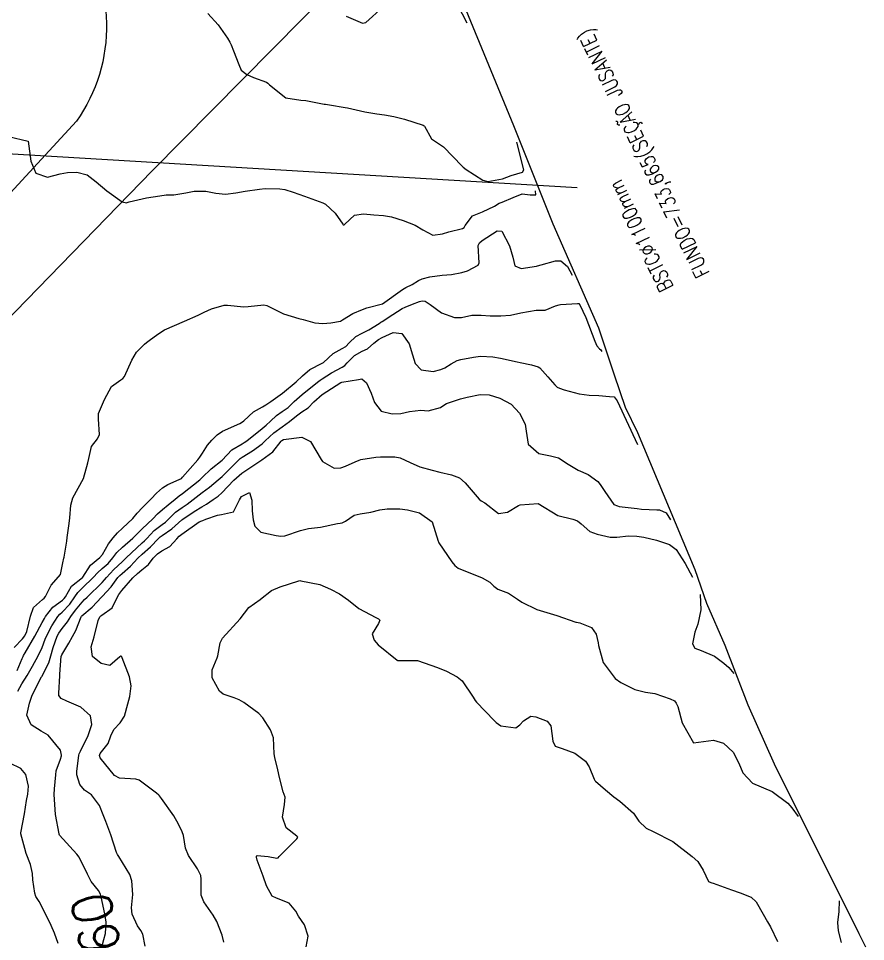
# Model space of a CAD drawing. Header units: metres. Extents: x 298520 to 308411, y 7433745 to 7450750.
# Drawn here: x 302960.9 to 303046.6, y 7441090.7 to 7441184 of the extents above; entities that cross this region are included whole.
import ezdxf
from ezdxf.enums import TextEntityAlignment as Align

# ---------------------------------------------------------------- set-up
doc = ezdxf.new("R2010")
doc.units = ezdxf.units.M
doc.header["$LTSCALE"] = 10
doc.linetypes.add('CONTINUO', pattern=[0])
for name, color, linetype in [('Area', 45, 'Continuous'), ('Cotas', 45, 'Continuous'), ('Curvas de Nivel 1m', 11, 'Continuous'), ('Curvas de Nivel 5m', 15, 'Continuous'), ('TEXTO', 45, 'Continuous'), ('Vias Primárias', 230, 'Continuous')]:
    doc.layers.add(name, color=color, linetype=linetype)
doc.styles.add('ROMANS', font='romans', dxfattribs={"height": 0.2})
doc.styles.add('Style-STANDARD', font='STANDARD.shx')

msp = doc.modelspace()

# ---------------------------------------------------------------- linework, layer by layer
at = {"layer": 'Area'}
msp.add_polyline3d([(302986.04, 7441235.445, 750.539), (302987.919, 7441231.175, 750.729), (302989.247, 7441226.817, 751.048), (302990.192, 7441224.073, 751.229), (302994.007, 7441216.332, 751.469), (302997.256, 7441207.383, 751.729), (303000.82, 7441199.3, 752.299), (303003.285, 7441191.833, 752.899), (303003.416, 7441191.539, 752.989), (303005.461, 7441186.184, 754.269), (303006.157, 7441184.907, 754.439), (303010.987, 7441173.199, 754.379), (303014.949, 7441163.274, 757.179), (303019.556, 7441152.737, 760.979), (303021.151, 7441147.985, 761.158), (303022.28, 7441144.721, 760.099), (303023.511, 7441142.163, 760.129), (303029.307, 7441128.308, 762.419), (303030.499, 7441124.902, 762.729), (303032.346, 7441120.654, 762.819), (303034.657, 7441114.648, 761.999), (303037.348, 7441108.663, 762.369), (303045.885, 7441091.51, 762.519), (303046.575, 7441090.162, 762.289)], dxfattribs=at)
at = {"layer": 'Curvas de Nivel 1m', "flags": 128}
for points, elevation in [([(302994.063, 7441184.24), (302995.712, 7441183.548), (302996.057, 7441183.598), (302997.747, 7441185.175)], 754), ([(303005.309, 7441185.4), (303006.253, 7441183.59)], 754), ([(302959.917, 7441172.079), (302961.913, 7441171.61), (302962.172, 7441169.606), (302962.66, 7441168.388), (302963.867, 7441167.981), (302965.12, 7441168.318), (302965.872, 7441168.437), (302966.807, 7441168.481), (302967.87, 7441168.197), (302968.765, 7441167.521), (302969.854, 7441166.582), (302971.403, 7441165.494), (302971.841, 7441165.392), (302971.92, 7441165.41), (302972.103, 7441165.486), (302973.847, 7441165.886), (302975.212, 7441166.084), (302975.85, 7441166.197), (302976.626, 7441166.204), (302977.853, 7441166.376), (302978.69, 7441166.566), (302979.855, 7441166.549), (302980.868, 7441166.364), (302981.852, 7441166.273), (302982.899, 7441166.4), (302983.855, 7441166.577), (302985.307, 7441166.775), (302985.858, 7441166.814), (302987.363, 7441166.802), (302987.857, 7441166.714), (302988.687, 7441166.449), (302989.851, 7441166.057), (302991.71, 7441165.376), (302991.834, 7441165.33), (302991.972, 7441165.248), (302992.939, 7441164.349), (302993.71, 7441163.222), (302993.762, 7441163.17), (302993.812, 7441163.162), (302993.862, 7441163.17), (302993.925, 7441163.219), (302994.897, 7441164.135), (302995.824, 7441164.271), (302996.839, 7441164.173), (302997.822, 7441164.114), (302998.628, 7441163.975), (302999.817, 7441163.596), (303001.03, 7441163.138), (303001.808, 7441162.667), (303002.806, 7441162.118), (303003.804, 7441162.235), (303004.442, 7441162.458), (303005.81, 7441162.78), (303005.987, 7441162.902), (303006.096, 7441163.077), (303006.84, 7441164.052), (303007.827, 7441164.477), (303009.065, 7441165.042), (303009.538, 7441165.333), (303009.839, 7441165.453), (303010.947, 7441165.918), (303011.852, 7441166.276), (303012.662, 7441166.187), (303013.249, 7441166.186), (303013.203, 7441166.61)], 756), ([(302960.497, 7441120.422), (302961.31, 7441121.297), (302961.556, 7441121.606), (302961.751, 7441122.037), (302962.124, 7441123.598), (302962.451, 7441124.489), (302963.358, 7441125.283), (302963.525, 7441125.414), (302963.654, 7441125.577), (302964.209, 7441126.737), (302964.974, 7441127.564), (302965.153, 7441127.795), (302965.404, 7441128.979), (302965.514, 7441129.456), (302965.539, 7441129.559), (302965.797, 7441131.188), (302965.847, 7441131.556), (302966.031, 7441132.97), (302966.112, 7441133.553), (302966.222, 7441134.802), (302966.409, 7441135.546), (302967.503, 7441137.53), (302967.941, 7441139.104), (302968.029, 7441139.525), (302968.309, 7441140.755), (302968.915, 7441141.516), (302969.119, 7441141.953), (302969.022, 7441143.516), (302969.014, 7441144.083), (302969.603, 7441145.51), (302970.31, 7441146.81), (302971.269, 7441147.494), (302971.486, 7441147.629), (302971.626, 7441147.83), (302972.365, 7441149.479), (302972.836, 7441150.291), (302973.668, 7441151.104), (302973.867, 7441151.261), (302974.132, 7441151.455), (302975.012, 7441152.114), (302975.684, 7441152.537), (302977.693, 7441153.41), (302979.086, 7441154.012), (302979.707, 7441154.315), (302980.445, 7441154.65), (302981.718, 7441155.027), (302982.05, 7441155.033), (302983.716, 7441154.852), (302984.161, 7441154.89), (302985.719, 7441155.07), (302986.038, 7441154.997), (302987.706, 7441154.169), (302989.281, 7441153.694), (302989.698, 7441153.578), (302990.882, 7441153.258), (302991.692, 7441153.181), (302992.493, 7441153.238), (302993.49, 7441153.43), (302993.698, 7441153.551), (302994.723, 7441154.194), (302995.714, 7441154.594), (302996.158, 7441154.754), (302997.723, 7441155.165), (302999.738, 7441156.622), (303000.079, 7441156.808), (303000.728, 7441157.14), (303001.353, 7441157.528), (303001.749, 7441157.689), (303002.523, 7441157.89), (303003.753, 7441158.067), (303004.697, 7441158.147), (303005.755, 7441158.325), (303006.317, 7441158.515), (303007.393, 7441159.064), (303007.499, 7441159.33), (303007.417, 7441161.064), (303007.524, 7441161.334), (303007.798, 7441161.59), (303009.33, 7441162.559), (303009.808, 7441162.523), (303010.574, 7441161.022), (303010.893, 7441159.902), (303011.117, 7441159.016), (303011.76, 7441158.752), (303013.301, 7441158.987), (303013.654, 7441159.093), (303013.765, 7441159.124), (303015.222, 7441159.515), (303015.771, 7441159.521), (303016.435, 7441158.948), (303016.913, 7441158.07)], 757), ([(302960.797, 7441118.088), (302961.289, 7441119.318), (302961.381, 7441119.519), (302961.427, 7441119.608), (302961.592, 7441119.902), (302962.585, 7441121.591), (302963.327, 7441122.973), (302963.537, 7441123.372), (302963.661, 7441123.577), (302964.407, 7441124.51), (302965.358, 7441125.205), (302965.546, 7441125.372), (302965.659, 7441125.557), (302966.284, 7441126.641), (302967.383, 7441127.512), (302967.409, 7441127.54), (302968.185, 7441128.745), (302969.145, 7441129.514), (302969.416, 7441129.821), (302970.017, 7441130.914), (302970.48, 7441131.5), (302970.928, 7441132.005), (302971.443, 7441132.485), (302972.469, 7441133.475), (302972.925, 7441134.004), (302973.47, 7441134.566), (302973.911, 7441135.021), (302974.319, 7441135.452), (302974.886, 7441136.048), (302975.494, 7441136.563), (302976.028, 7441136.905), (302977.174, 7441137.423), (302977.398, 7441137.527), (302977.505, 7441137.639), (302979.052, 7441139.397), (302979.264, 7441139.657), (302979.533, 7441140.088), (302980.048, 7441140.882), (302980.476, 7441141.381), (302981.016, 7441141.918), (302981.562, 7441142.297), (302983.301, 7441143.074), (302983.572, 7441143.239), (302983.69, 7441143.339), (302984.671, 7441144.244), (302985.595, 7441144.763), (302985.939, 7441144.975), (302986.445, 7441145.312), (302987.611, 7441146.124), (302988.999, 7441147.279), (302989.629, 7441147.892), (302990.38, 7441148.518), (302991.642, 7441149.162), (302991.774, 7441149.248), (302992.756, 7441150.134), (302993.664, 7441150.642), (302994.015, 7441150.869), (302994.358, 7441151.213), (302995.025, 7441151.861), (302995.683, 7441152.204), (302996.353, 7441152.526), (302997.38, 7441153.183), (302997.566, 7441153.311), (302997.696, 7441153.395), (302998.781, 7441154.09), (302999.716, 7441154.702), (303000.018, 7441154.848), (303000.767, 7441155.14), (303001.455, 7441155.404), (303001.726, 7441155.482), (303002.055, 7441155.454), (303002.536, 7441155.118), (303003.71, 7441154.268), (303005.016, 7441153.774), (303005.704, 7441153.795), (303006.756, 7441154.021), (303007.702, 7441154.016), (303008.621, 7441153.965), (303009.702, 7441153.954), (303010.688, 7441154.035), (303011.705, 7441154.254), (303013.254, 7441154.532), (303013.708, 7441154.515), (303014.163, 7441154.521), (303015.225, 7441154.965), (303015.603, 7441155.073), (303015.715, 7441155.092), (303017.444, 7441155.216), (303017.584, 7441155.205), (303017.672, 7441155.07), (303018.277, 7441153.779), (303019.2, 7441151.394), (303019.414, 7441150.914), (303019.669, 7441150.617), (303019.8, 7441150.51), (303019.893, 7441150.35)], 758), ([(302960.858, 7441116.003), (302961.254, 7441116.742), (302961.804, 7441117.602), (302962.345, 7441118.526), (302962.919, 7441119.586), (302963.301, 7441120.419), (302963.614, 7441121.273), (302963.735, 7441121.576), (302964.285, 7441122.608), (302964.905, 7441123.564), (302965.104, 7441123.795), (302965.34, 7441124.012), (302966.103, 7441124.801), (302966.627, 7441125.547), (302966.925, 7441125.987), (302967.372, 7441126.413), (302968.498, 7441127.523), (302968.919, 7441127.988), (302969.396, 7441128.409), (302969.979, 7441128.93), (302970.46, 7441129.5), (302970.873, 7441130.041), (302971.424, 7441130.556), (302972.496, 7441131.474), (302973.442, 7441132.41), (302973.976, 7441132.926), (302974.509, 7441133.449), (302974.972, 7441133.933), (302975.467, 7441134.372), (302976.055, 7441134.853), (302976.762, 7441135.427), (302977.161, 7441135.749), (302977.489, 7441135.993), (302979.26, 7441137.394), (302979.505, 7441137.619), (302980.417, 7441138.478), (302981.523, 7441139.37), (302982.483, 7441140.411), (302983.548, 7441141.028), (302983.749, 7441141.139), (302984.009, 7441141.335), (302985.565, 7441142.571), (302985.979, 7441142.906), (302986.417, 7441143.312), (302987.007, 7441143.881), (302987.588, 7441144.274), (302988.182, 7441144.703), (302988.805, 7441145.282), (302989.61, 7441145.996), (302991.152, 7441147.255), (302991.413, 7441147.464), (302991.626, 7441147.605), (302992.588, 7441148.191), (302993.639, 7441148.78), (302993.914, 7441148.944), (302994.171, 7441149.215), (302994.905, 7441149.957), (302995.661, 7441150.401), (302996.221, 7441150.638), (302996.84, 7441151.188), (302997.309, 7441151.551), (302997.679, 7441151.765), (302998.796, 7441152.275), (302999.683, 7441152.158), (303000.423, 7441151.143), (303000.774, 7441150.021), (303001.019, 7441149.136), (303001.637, 7441148.499), (303002.846, 7441148.323), (303003.637, 7441148.54), (303004.024, 7441148.712), (303004.677, 7441149.09), (303005.285, 7441149.447), (303005.65, 7441149.554), (303006.929, 7441149.792), (303007.655, 7441149.893), (303008.891, 7441149.805), (303009.652, 7441149.667), (303011.36, 7441149.3), (303011.646, 7441149.235), (303012.783, 7441148.993), (303013.469, 7441148.81), (303013.64, 7441148.699), (303014.458, 7441147.804), (303015.162, 7441146.967), (303015.398, 7441146.741), (303015.62, 7441146.637), (303016.084, 7441146.49), (303017.614, 7441146.066), (303018.641, 7441145.953), (303019.613, 7441145.901), (303020.689, 7441145.817), (303021.165, 7441145.772), (303021.443, 7441145.361), (303023.513, 7441140.96)], 759), ([(302973.729, 7441090.246), (302973.492, 7441091.462), (302973.301, 7441091.809), (302972.961, 7441092.285), (302972.43, 7441093.475), (302972.36, 7441094.098), (302972.478, 7441095.468), (302972.383, 7441096.836), (302972.167, 7441097.473), (302971.05, 7441099.317), (302970.932, 7441099.491), (302970.832, 7441099.716), (302970.251, 7441101.498), (302969.749, 7441102.841), (302969.495, 7441103.506), (302969.107, 7441104.465), (302968.288, 7441105.523), (302967.604, 7441106.009), (302967.133, 7441106.578), (302966.81, 7441107.543), (302966.802, 7441107.889), (302967.014, 7441109.542), (302967.042, 7441109.673), (302967.177, 7441109.951), (302967.952, 7441111.529), (302968.342, 7441112.66), (302968.187, 7441113.525), (302967.226, 7441114.406), (302965.798, 7441114.991), (302965.239, 7441115.267), (302965.009, 7441115.562), (302964.997, 7441115.811), (302965.083, 7441117.562), (302965.096, 7441117.731), (302965.244, 7441119.56), (302965.253, 7441119.6), (302965.294, 7441119.696), (302966.002, 7441120.857), (302966.395, 7441121.549), (302966.712, 7441122.153), (302967.255, 7441123.541), (302967.285, 7441123.589), (302967.334, 7441123.641), (302968.366, 7441124.506), (302969.298, 7441125.511), (302969.364, 7441125.578), (302970.302, 7441126.572), (302970.97, 7441127.494), (302971.156, 7441127.722), (302971.389, 7441127.926), (302972.235, 7441128.643), (302972.983, 7441129.466), (302973.417, 7441129.881), (302974.283, 7441130.593), (302975.089, 7441131.443), (302975.254, 7441131.622), (302975.436, 7441131.756), (302976.432, 7441132.441), (302977.452, 7441133.351), (302977.541, 7441133.419), (302978.7, 7441134.166), (302979.472, 7441134.661), (302979.93, 7441134.932), (302980.615, 7441135.379), (302981.122, 7441135.738), (302981.49, 7441136.056), (302982.707, 7441137.352), (302983.51, 7441138.062), (302985.41, 7441139.321), (302985.478, 7441139.366), (302985.524, 7441139.392), (302986.647, 7441140.199), (302987.481, 7441141.301), (302987.515, 7441141.338), (302987.554, 7441141.369), (302987.727, 7441141.47), (302989.557, 7441141.692), (302990.433, 7441141.261), (302991.526, 7441139.451), (302991.657, 7441139.248), (302992.834, 7441138.548), (302993.517, 7441138.594), (302993.972, 7441138.762), (302994.961, 7441139.206), (302995.354, 7441139.373), (302995.526, 7441139.418), (302997.043, 7441139.672), (302997.531, 7441139.71), (302998.979, 7441139.711), (302999.53, 7441139.614), (303000.543, 7441139.14), (303001.519, 7441138.702), (303002.747, 7441138.343), (303003.514, 7441138.167), (303004.699, 7441137.9), (303005.508, 7441137.587), (303006.088, 7441137.074), (303007.487, 7441135.438), (303007.696, 7441135.268), (303008.076, 7441135.051), (303009.467, 7441133.992), (303010.379, 7441134.112), (303011.48, 7441134.801), (303011.634, 7441134.855), (303013.483, 7441134.99), (303015.465, 7441133.78), (303016.987, 7441133.418), (303017.457, 7441133.243), (303017.806, 7441132.935), (303018.693, 7441132.169), (303019.443, 7441131.879), (303020.739, 7441131.598), (303021.44, 7441131.575), (303022.605, 7441131.714), (303023.441, 7441131.688), (303024.169, 7441131.588), (303025.437, 7441131.292), (303026.757, 7441130.827), (303027.426, 7441130.339), (303028.345, 7441128.935), (303029.093, 7441127.55)], 761), ([(302981.676, 7441090.633), (302981.521, 7441091.364), (302980.967, 7441092.731), (302980.595, 7441093.374), (302979.666, 7441094.71), (302979.375, 7441095.386), (302979.383, 7441097.022), (302979.368, 7441097.387), (302979.033, 7441098.058), (302978.1, 7441099.404), (302977.807, 7441100.156), (302977.597, 7441101.412), (302977.456, 7441101.794), (302977.084, 7441102.56), (302976.611, 7441103.425), (302975.394, 7441105.162), (302975.184, 7441105.439), (302975.124, 7441105.503), (302974.874, 7441105.694), (302973.138, 7441107.006), (302972.785, 7441107.111), (302971.14, 7441107.235), (302970.627, 7441107.495), (302969.169, 7441109.267), (302969.112, 7441109.511), (302969.175, 7441109.698), (302969.976, 7441110.711), (302970.258, 7441111.499), (302970.568, 7441112.128), (302971.206, 7441112.826), (302971.624, 7441113.484), (302971.975, 7441114.736), (302972.164, 7441115.476), (302972.325, 7441116.545), (302972.147, 7441117.477), (302971.408, 7441119.371), (302971.365, 7441119.489), (302971.336, 7441119.532), (302971.294, 7441119.554), (302971.228, 7441119.556), (302971.176, 7441119.491), (302970.157, 7441118.624), (302969.282, 7441118.811), (302968.391, 7441119.524), (302968.267, 7441120.49), (302968.566, 7441121.521), (302968.968, 7441123.154), (302969.136, 7441123.513), (302969.229, 7441123.617), (302969.336, 7441123.693), (302970.404, 7441124.443), (302970.911, 7441125.495), (302971.069, 7441125.79), (302971.37, 7441126.182), (302972.498, 7441127.473), (302972.944, 7441127.912), (302973.395, 7441128.296), (302974.052, 7441128.805), (302974.551, 7441129.449), (302974.962, 7441129.9), (302975.421, 7441130.202), (302976.225, 7441130.632), (302976.917, 7441131.425), (302977.175, 7441131.683), (302977.437, 7441131.878), (302979.186, 7441133.13), (302979.452, 7441133.25), (302979.574, 7441133.266), (302979.873, 7441133.386), (302981.038, 7441133.795), (302981.461, 7441133.884), (302982.66, 7441134.157), (302983.279, 7441135.343), (302983.486, 7441135.683), (302984.265, 7441136.107), (302984.512, 7441135.33), (302984.55, 7441134.246), (302984.645, 7441133.328), (302984.807, 7441132.687), (302985.44, 7441132.072), (302986.985, 7441131.757), (302987.437, 7441131.677), (302987.857, 7441131.714), (302989.443, 7441132.255), (302990.257, 7441132.45), (302991.446, 7441132.601), (302993.183, 7441132.957), (302993.451, 7441133.002), (302993.638, 7441133.031), (302993.973, 7441133.215), (302994.857, 7441133.811), (302995.464, 7441133.931), (302996.549, 7441134.107), (302997.47, 7441134.344), (302998.19, 7441134.452), (302999.472, 7441134.442), (303000.252, 7441134.362), (303001.467, 7441134.042), (303002.75, 7441133.117), (303003.35, 7441131.194), (303003.379, 7441131.111), (303003.432, 7441131.019), (303004.741, 7441129.09), (303005.039, 7441128.725), (303005.397, 7441128.465), (303006.446, 7441128.016), (303007.389, 7441127.644), (303007.807, 7441127.473), (303008.583, 7441127.042), (303008.971, 7441126.628), (303009.376, 7441126.318), (303010.467, 7441125.924), (303011.366, 7441125.314), (303011.834, 7441125.005), (303013.352, 7441124.285), (303014.355, 7441123.967), (303015.344, 7441123.679), (303017.269, 7441123.005), (303017.334, 7441122.987), (303017.677, 7441122.935), (303018.87, 7441122.459), (303019.322, 7441121.787), (303019.547, 7441120.908), (303019.581, 7441120.635), (303020.036, 7441118.902), (303021.267, 7441117.306), (303021.843, 7441116.884), (303023.256, 7441116.168), (303024.321, 7441115.921), (303025.252, 7441115.771), (303026.834, 7441115.238), (303027.245, 7441115.026), (303027.436, 7441114.818), (303027.599, 7441114.455), (303028.015, 7441112.812), (303029.193, 7441110.8), (303031.196, 7441111.053), (303032.2, 7441110.76), (303033.18, 7441109.859), (303033.748, 7441108.741), (303034.172, 7441107.754), (303035.143, 7441106.72), (303037.135, 7441105.884), (303038.712, 7441104.684), (303039.116, 7441104.212), (303039.773, 7441103.34)], 762), ([(302990.026, 7441090.176), (302990.218, 7441091.257), (302989.83, 7441092.396), (302989.222, 7441093.268), (302988.981, 7441093.779), (302988.3, 7441094.588), (302987, 7441095.093), (302986.575, 7441095.304), (302985.988, 7441096.335), (302985.674, 7441097.313), (302985.047, 7441098.92), (302984.974, 7441099.243), (302984.981, 7441099.321), (302985.054, 7441099.407), (302986.155, 7441099.309), (302987.05, 7441099.125), (302987.178, 7441099.172), (302987.293, 7441099.296), (302989.071, 7441101.099), (302989.146, 7441101.195), (302989.152, 7441101.269), (302989.074, 7441101.373), (302987.986, 7441102.19), (302987.628, 7441103.292), (302987.83, 7441104.571), (302987.871, 7441105.289), (302987.68, 7441105.843), (302987.299, 7441107.298), (302987.154, 7441108.054), (302986.826, 7441109.303), (302986.788, 7441109.693), (302986.699, 7441111.305), (302986.39, 7441112.119), (302985.629, 7441113.316), (302985.22, 7441113.767), (302983.708, 7441114.863), (302983.24, 7441115.13), (302982.74, 7441115.348), (302981.603, 7441115.721), (302981.249, 7441116.002), (302980.512, 7441117.378), (302980.494, 7441118.158), (302980.994, 7441119.373), (302981.066, 7441119.601), (302981.308, 7441120.895), (302981.537, 7441121.367), (302983.333, 7441123.34), (302984.198, 7441124.484), (302985.362, 7441125.276), (302985.388, 7441125.295), (302985.408, 7441125.32), (302986.492, 7441126.188), (302987.376, 7441126.572), (302989.28, 7441127.169), (302989.382, 7441127.186), (302989.471, 7441127.18), (302991.378, 7441126.782), (302992.478, 7441126.337), (302993.369, 7441125.845), (302994.294, 7441125.211), (302995.351, 7441124.387), (302997.066, 7441123.453), (302997.335, 7441123.324), (302997.466, 7441123.178), (302997.33, 7441122.852), (302996.691, 7441121.815), (302996.899, 7441121.184), (302997.306, 7441120.7), (302999.202, 7441119.151), (302999.254, 7441119.122), (302999.283, 7441119.114), (302999.321, 7441119.111), (303001.283, 7441119.13), (303003.276, 7441118.42), (303004.21, 7441118.033), (303005.267, 7441117.469), (303005.77, 7441117.075), (303006.885, 7441115.425), (303007.105, 7441115.061), (303007.24, 7441114.898), (303009.037, 7441113.033), (303009.119, 7441112.939), (303009.211, 7441112.843), (303009.707, 7441112.526), (303011.206, 7441112.318), (303011.605, 7441112.61), (303011.982, 7441113.002), (303012.74, 7441113.475), (303013.219, 7441113.405), (303014.375, 7441112.973), (303014.767, 7441112.525), (303014.962, 7441110.963), (303015.185, 7441110.465), (303015.905, 7441110.23), (303017.175, 7441109.762), (303018.255, 7441108.924), (303018.616, 7441108.377), (303019.145, 7441107.108), (303019.209, 7441106.985), (303019.261, 7441106.918), (303020.28, 7441106.048), (303021.127, 7441105.319), (303021.734, 7441104.884), (303023.105, 7441103.682), (303023.661, 7441102.861), (303024.392, 7441102.156), (303025.083, 7441101.843), (303027.073, 7441100.82), (303029.05, 7441099.3), (303029.608, 7441098.792), (303030.164, 7441097.913), (303030.689, 7441096.775), (303030.922, 7441096.671), (303031.022, 7441096.652), (303031.178, 7441096.611), (303033.015, 7441095.938), (303033.906, 7441095.631), (303035.008, 7441095.206), (303035.51, 7441094.715), (303036.226, 7441093.466), (303036.677, 7441092.703), (303036.968, 7441092.207), (303037.685, 7441090.693)], 763), ([(303029.863, 7441125.8), (303029.905, 7441124.235), (303029.627, 7441122.787), (303029.325, 7441121.99), (303029.087, 7441120.802), (303029.306, 7441120.372), (303029.958, 7441120.136), (303031.295, 7441119.57), (303032.254, 7441118.83), (303032.734, 7441118.399), (303033.253, 7441117.81)], 761), ([(302964.942, 7441090.505), (302964.576, 7441091.564), (302964.222, 7441092.31), (302963.603, 7441093.574), (302962.995, 7441094.749), (302962.686, 7441095.271), (302962.579, 7441095.586), (302962.353, 7441096.927), (302962.327, 7441097.59), (302962.137, 7441098.493), (302961.707, 7441099.6), (302961.55, 7441100.094), (302961.154, 7441101.609), (302961.154, 7441101.69), (302961.537, 7441103.603), (302961.739, 7441104.975), (302961.851, 7441105.599), (302961.943, 7441106.41), (302961.648, 7441107.602), (302961.152, 7441108.184), (302960.029, 7441108.752)], 759), ([(303043.903, 7441094.83), (303043.867, 7441093.744), (303043.74, 7441092.622), (303043.812, 7441091.774), (303044.123, 7441090.618)], 762)]:
    msp.add_lwpolyline(points, dxfattribs=dict(at, elevation=elevation))
at = {"layer": 'Curvas de Nivel 5m', "flags": 128}
for points, elevation in [([(302980.064, 7441184.512), (302981.105, 7441183.379), (302982.04, 7441182.035), (302982.291, 7441181.622), (302982.409, 7441181.364), (302982.649, 7441180.735), (302983.185, 7441179.352), (302983.453, 7441178.804), (302983.993, 7441178.351), (302984.7, 7441178.043), (302985.985, 7441177.565), (302986.146, 7441177.479), (302986.305, 7441177.315), (302987.963, 7441175.982), (302989.481, 7441175.754), (302989.96, 7441175.713), (302991.845, 7441175.36), (302991.954, 7441175.343), (302992.583, 7441175.241), (302993.764, 7441175.036), (302993.951, 7441175.015), (302994.192, 7441174.976), (302995.947, 7441174.578), (302997.15, 7441174.387), (302997.944, 7441174.286), (302998.888, 7441174.112), (302999.94, 7441173.841), (303001.848, 7441173.217), (303001.933, 7441173.171), (303001.956, 7441173.153), (303001.968, 7441173.129), (303002.668, 7441171.867), (303003.803, 7441171.102), (303003.912, 7441171.029), (303005.77, 7441169.081), (303005.882, 7441168.989), (303006.193, 7441168.763), (303007.869, 7441167.676), (303008.365, 7441167.55), (303009.871, 7441167.818), (303010.736, 7441168.16), (303011.878, 7441168.49), (303012.021, 7441168.724), (303011.303, 7441171.53)], 755), ([(302969.184, 7441089.507), (302969.549, 7441090.902), (302969.705, 7441091.502), (302969.801, 7441092.665), (302969.656, 7441093.503), (302969.291, 7441095.215), (302969.211, 7441095.508), (302969.006, 7441095.859), (302968.266, 7441096.772), (302967.89, 7441097.527), (302967.048, 7441099.223), (302966.829, 7441099.542), (302965.072, 7441101.453), (302965.036, 7441101.56), (302965.026, 7441101.608), (302964.664, 7441103.564), (302964.62, 7441104.045), (302964.534, 7441105.566), (302964.553, 7441106.142), (302964.689, 7441107.565), (302964.744, 7441107.969), (302965.167, 7441109.152), (302965.264, 7441109.467), (302965.266, 7441109.559), (302965.178, 7441110.035), (302963.911, 7441111.573), (302963.197, 7441111.955), (302962.203, 7441112.595), (302961.772, 7441113.602), (302962.02, 7441114.809), (302962.314, 7441115.594), (302963.262, 7441117.459), (302963.306, 7441117.536), (302963.329, 7441117.579), (302963.991, 7441118.864), (302964.198, 7441119.571), (302964.432, 7441120.438), (302964.824, 7441121.565), (302964.987, 7441121.892), (302965.321, 7441122.339), (302965.86, 7441123.022), (302966.202, 7441123.551), (302966.684, 7441124.205), (302967.355, 7441125.015), (302967.607, 7441125.289), (302967.859, 7441125.533), (302969.378, 7441126.994), (302969.625, 7441127.263), (302969.831, 7441127.506), (302970.573, 7441128.32), (302971.407, 7441129.102), (302971.607, 7441129.29), (302971.807, 7441129.484), (302973.428, 7441130.996), (302973.671, 7441131.217), (302973.9, 7441131.455), (302974.641, 7441132.248), (302975.447, 7441132.876), (302975.775, 7441133.112), (302976.115, 7441133.433), (302976.795, 7441134.094), (302977.47, 7441134.582), (302977.975, 7441134.913), (302978.597, 7441135.403), (302979.49, 7441136.102), (302980.234, 7441136.644), (302981.121, 7441137.374), (302981.323, 7441137.553), (302981.506, 7441137.725), (302983.134, 7441139.346), (302983.334, 7441139.534), (302983.528, 7441139.657), (302984.573, 7441140.294), (302985.549, 7441141.027), (302985.703, 7441141.166), (302985.861, 7441141.317), (302986.755, 7441142.114), (302987.567, 7441142.745), (302988.323, 7441143.289), (302989.019, 7441143.841), (302989.587, 7441144.237), (302990.211, 7441144.646), (302990.769, 7441145.258), (302991.611, 7441146.01), (302993.5, 7441147.222), (302993.623, 7441147.262), (302995.298, 7441147.531), (302995.627, 7441147.596), (302996.122, 7441147.195), (302996.577, 7441146.155), (302996.917, 7441145.187), (302997.59, 7441144.322), (302998.705, 7441144.044), (302999.587, 7441144.076), (303000.448, 7441144.283), (303001.593, 7441144.436), (303002.342, 7441144.368), (303003.597, 7441144.685), (303003.828, 7441144.869), (303004.209, 7441145.094), (303005.608, 7441145.57), (303006.285, 7441145.749), (303007.612, 7441146.006), (303008.53, 7441145.964), (303009.609, 7441145.625), (303010.751, 7441145.019), (303011.59, 7441144.13), (303012.147, 7441143.004), (303012.265, 7441142.304), (303012.468, 7441141.001), (303013.539, 7441140.048), (303014.709, 7441139.798), (303015.533, 7441139.615), (303016.503, 7441138.95), (303017.517, 7441138.351), (303018.518, 7441137.93), (303019.506, 7441137.213), (303019.751, 7441136.908), (303020.214, 7441136.184), (303021.135, 7441134.893), (303021.481, 7441134.739), (303021.669, 7441134.699), (303023.477, 7441134.465), (303023.913, 7441134.426), (303025.475, 7441134.333), (303025.724, 7441134.342), (303026.399, 7441134.045), (303026.853, 7441133.35)], 760)]:
    msp.add_lwpolyline(points, dxfattribs=dict(at, elevation=elevation))
at = {"layer": 'TEXTO', "linetype": 'CONTINUO'}
msp.add_polyline3d([(302805.355, 7441179.569, 0), (303017.406, 7441166.935, 0)], dxfattribs=at)
at = {"layer": 'Vias Primárias', "elevation": 739.359}
msp.add_lwpolyline([(302882.271, 7441249.478), (302883.079, 7441248.119, -0.045625), (302885.928, 7441242.152, -0.049563), (302889.327, 7441229.122, -0.021718), (302890.765, 7441216.423, 0.000627), (302891.925, 7441200.004, 0.018776), (302893.083, 7441189.452, 0.057636), (302895.96, 7441178.723, 0.000768), (302899.71, 7441169.299, 0.004323), (302910.074, 7441144.007, 0.085211), (302914.689, 7441136.767, 0.211239), (302928.069, 7441130.842, 0.194865), (302943.832, 7441137.218, 0.013374), (302957.24, 7441150.915, 0.027172), (302958.244, 7441151.988), (302974.433, 7441168.61), (303001.804, 7441196.32)], format="xyb", dxfattribs=at)
at = {"layer": 'Vias Primárias'}
msp.add_lwpolyline([(302906.337, 7441208.222), (302926.912, 7441219.177), (302941.919, 7441226.617, -0.169244), (302947.941, 7441227.373, -0.218195), (302956.373, 7441221.095), (302967.811, 7441193.089, -0.090446), (302969.81, 7441183.584, -0.16284), (302966.78, 7441173.643), (302953.374, 7441159.127), (302937.225, 7441142.681, -0.19934), (302929.943, 7441139.593, -0.316249), (302917.741, 7441148.033), (302908.036, 7441172.075), (302902.575, 7441189.328, -0.111459), (302901.642, 7441200.339, -0.202596)], format="xyb", close=True, dxfattribs=at)

# ---------------------------------------------------------------- texts
at = {"layer": 'Cotas', "style": 'Style-STANDARD'}
msp.add_text('760', height=4, rotation=102.34657, dxfattribs=at).set_placement((302969.055, 7441091.004, 760), align=Align.MIDDLE_CENTER)
at = {"layer": 'TEXTO', "style": 'ROMANS', "width": 0.8}
for s, p in [('FUNDO=733,665(SEÇÃO JUSANTE)', (303030.856, 7441158.284)), ('BSTCØ1100mm', (303027.194, 7441156.867))]:
    msp.add_text(s, height=1.5, rotation=115.9075, dxfattribs=at).set_placement(p)

doc.saveas('drawing.dxf')
